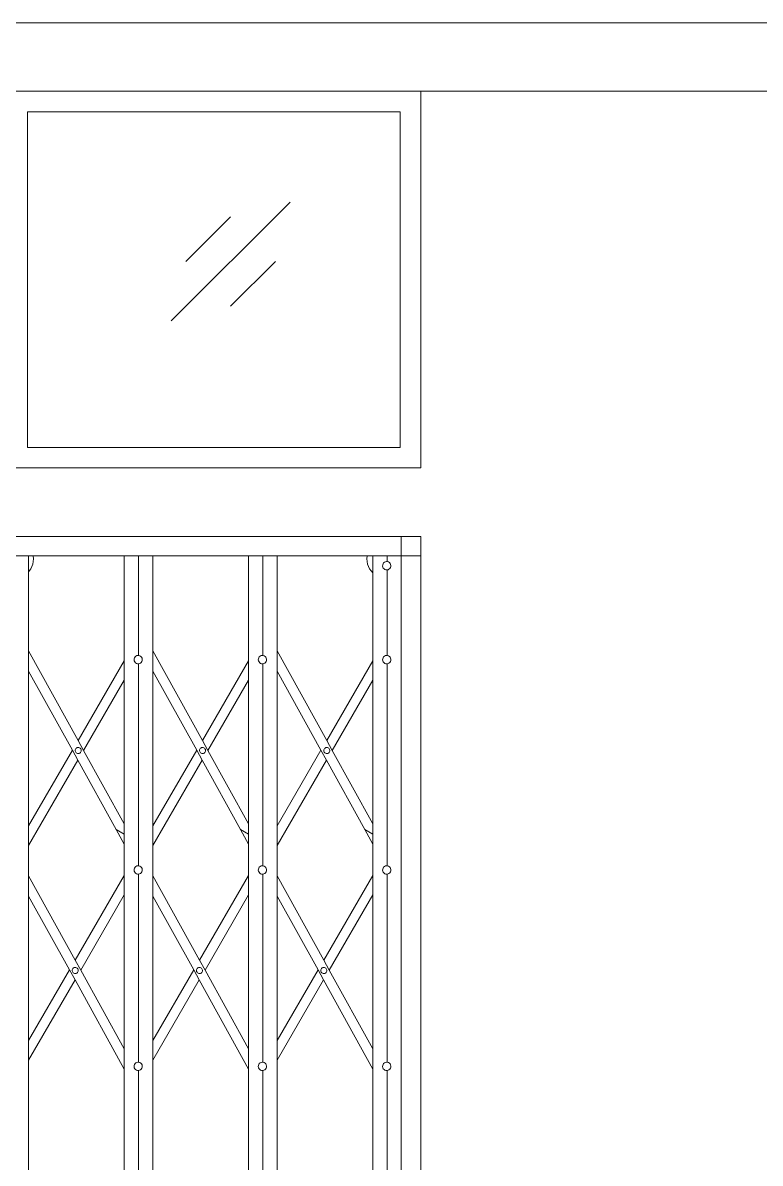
# Model space of a CAD drawing. Header units: inches. Extents: x -6800 to 96653, y -25814 to 17379.
# Drawn here: x 85546.7 to 85600.6, y -17896.2 to -17812.9 of the extents above; entities that cross this region are included whole.
import ezdxf

# ---------------------------------------------------------------- set-up
doc = ezdxf.new("R2010")
doc.units = ezdxf.units.IN
doc.header["$MEASUREMENT"] = 0
for name, color, linetype, lineweight in [('Door ele', 20, 'Continuous', 15), ('ele back', 51, 'Continuous', 15), ('Opening elevation', 130, 'Continuous', 9), ('Win ele', 211, 'Continuous', 15)]:
    doc.layers.add(name, color=color, linetype=linetype, lineweight=lineweight)

msp = doc.modelspace()

# ---------------------------------------------------------------- linework, layer by layer
at = {"layer": 'Door ele', "transparency": 33554651}
for p, q in [((85461.952, -17850.45), (85575.809, -17850.45)), ((85574.384, -17850.45), (85463.377, -17850.45)), ((85574.384, -17850.45), (85574.384, -17851.875)), ((85575.809, -17850.45), (85574.384, -17850.45)), ((85575.809, -17850.45), (85575.809, -17851.875)), ((85546.121, -17851.875), (85547.168, -17851.875)), ((85547.168, -17851.875), (85547.168, -17853.029)), ((85547.168, -17851.875), (85547.495, -17851.875)), ((85547.524, -17852.096), (85547.475, -17852.469)), ((85547.495, -17851.875), (85547.524, -17852.096)), ((85547.495, -17851.875), (85554.151, -17851.875)), ((85554.151, -17851.875), (85554.151, -17859.526)), ((85554.151, -17851.875), (85555.199, -17851.875)), ((85555.199, -17851.875), (85555.199, -17859.146)), ((85555.199, -17851.875), (85556.246, -17851.875)), ((85556.246, -17851.875), (85556.246, -17858.812)), ((85556.246, -17851.875), (85563.229, -17851.875)), ((85563.229, -17851.875), (85563.229, -17859.526)), ((85563.229, -17851.875), (85564.277, -17851.875)), ((85564.277, -17851.875), (85564.277, -17859.146)), ((85564.277, -17851.875), (85565.324, -17851.875)), ((85565.324, -17851.875), (85565.324, -17858.812)), ((85565.324, -17851.875), (85571.902, -17851.875)), ((85571.873, -17852.096), (85571.902, -17851.875)), ((85571.922, -17852.469), (85571.873, -17852.096)), ((85571.902, -17851.875), (85572.308, -17851.875)), ((85572.308, -17851.875), (85572.308, -17853.125)), ((85572.308, -17851.875), (85573.355, -17851.875)), ((85573.094, -17852.389), (85573.152, -17852.336)), ((85573.152, -17852.336), (85573.222, -17852.3)), ((85573.222, -17852.3), (85573.299, -17852.284)), ((85573.299, -17852.284), (85573.355, -17852.288)), ((85573.355, -17851.875), (85573.355, -17852.288)), ((85573.355, -17851.875), (85574.384, -17851.875)), ((85573.355, -17852.288), (85573.377, -17852.289)), ((85573.377, -17852.289), (85573.451, -17852.315)), ((85573.451, -17852.315), (85573.516, -17852.359)), ((85573.516, -17852.359), (85573.568, -17852.419)), ((85574.384, -17851.875), (85574.384, -17904.696)), ((85574.384, -17851.875), (85575.809, -17851.875)), ((85575.809, -17904.696), (85575.809, -17851.875)), ((85547.331, -17852.817), (85547.168, -17853.029)), ((85547.168, -17853.029), (85547.168, -17858.812)), ((85547.475, -17852.469), (85547.331, -17852.817)), ((85572.066, -17852.817), (85571.922, -17852.469)), ((85572.296, -17853.116), (85572.066, -17852.817)), ((85572.308, -17853.125), (85572.296, -17853.116)), ((85572.308, -17853.125), (85572.308, -17859.526)), ((85573.021, -17852.612), (85573.026, -17852.532)), ((85573.037, -17852.69), (85573.021, -17852.612)), ((85573.026, -17852.532), (85573.051, -17852.456)), ((85573.072, -17852.762), (85573.037, -17852.69)), ((85573.051, -17852.456), (85573.094, -17852.389)), ((85573.124, -17852.821), (85573.072, -17852.762)), ((85573.189, -17852.866), (85573.124, -17852.821)), ((85573.263, -17852.891), (85573.189, -17852.866)), ((85573.341, -17852.896), (85573.263, -17852.891)), ((85573.355, -17852.893), (85573.341, -17852.896)), ((85573.418, -17852.88), (85573.355, -17852.893)), ((85573.355, -17852.893), (85573.355, -17859.146)), ((85573.488, -17852.844), (85573.418, -17852.88)), ((85573.546, -17852.791), (85573.488, -17852.844)), ((85573.589, -17852.724), (85573.546, -17852.791)), ((85573.568, -17852.419), (85573.603, -17852.49)), ((85573.614, -17852.648), (85573.589, -17852.724)), ((85573.603, -17852.49), (85573.619, -17852.569)), ((85573.619, -17852.569), (85573.614, -17852.648)), ((85550.78, -17865.347), (85547.168, -17858.812)), ((85547.168, -17858.812), (85547.168, -17860.288)), ((85559.858, -17865.347), (85556.246, -17858.812)), ((85556.246, -17858.812), (85556.246, -17860.288)), ((85568.936, -17865.347), (85565.324, -17858.812)), ((85565.324, -17858.812), (85565.324, -17860.288)), ((85550.78, -17865.347), (85554.151, -17859.526)), ((85554.151, -17859.526), (85554.151, -17860.951)), ((85554.865, -17859.469), (85554.87, -17859.39)), ((85554.881, -17859.548), (85554.865, -17859.469)), ((85554.87, -17859.39), (85554.894, -17859.314)), ((85554.915, -17859.619), (85554.881, -17859.548)), ((85554.894, -17859.314), (85554.938, -17859.247)), ((85554.967, -17859.679), (85554.915, -17859.619)), ((85554.938, -17859.247), (85554.996, -17859.194)), ((85555.033, -17859.723), (85554.967, -17859.679)), ((85554.996, -17859.194), (85555.066, -17859.158)), ((85555.107, -17859.749), (85555.033, -17859.723)), ((85555.066, -17859.158), (85555.143, -17859.142)), ((85555.185, -17859.754), (85555.107, -17859.749)), ((85555.143, -17859.142), (85555.199, -17859.146)), ((85555.199, -17859.751), (85555.185, -17859.754)), ((85555.199, -17859.146), (85555.221, -17859.147)), ((85555.261, -17859.738), (85555.199, -17859.751)), ((85555.199, -17859.751), (85555.199, -17874.503)), ((85555.221, -17859.147), (85555.295, -17859.172)), ((85555.331, -17859.702), (85555.261, -17859.738)), ((85555.295, -17859.172), (85555.36, -17859.216)), ((85555.39, -17859.649), (85555.331, -17859.702)), ((85555.36, -17859.216), (85555.412, -17859.276)), ((85555.433, -17859.582), (85555.39, -17859.649)), ((85555.412, -17859.276), (85555.447, -17859.348)), ((85555.458, -17859.506), (85555.433, -17859.582)), ((85555.447, -17859.348), (85555.463, -17859.426)), ((85555.463, -17859.426), (85555.458, -17859.506)), ((85559.858, -17865.347), (85563.229, -17859.526)), ((85563.229, -17859.526), (85563.229, -17860.951)), ((85563.943, -17859.469), (85563.948, -17859.39)), ((85563.959, -17859.548), (85563.943, -17859.469)), ((85563.948, -17859.39), (85563.973, -17859.314)), ((85563.994, -17859.619), (85563.959, -17859.548)), ((85563.973, -17859.314), (85564.016, -17859.247)), ((85564.046, -17859.679), (85563.994, -17859.619)), ((85564.016, -17859.247), (85564.074, -17859.194)), ((85564.111, -17859.723), (85564.046, -17859.679)), ((85564.074, -17859.194), (85564.144, -17859.158)), ((85564.185, -17859.749), (85564.111, -17859.723)), ((85564.144, -17859.158), (85564.221, -17859.142)), ((85564.263, -17859.754), (85564.185, -17859.749)), ((85564.221, -17859.142), (85564.277, -17859.146)), ((85564.277, -17859.751), (85564.263, -17859.754)), ((85564.277, -17859.146), (85564.299, -17859.147)), ((85564.34, -17859.738), (85564.277, -17859.751)), ((85564.277, -17859.751), (85564.277, -17874.503)), ((85564.299, -17859.147), (85564.373, -17859.172)), ((85564.41, -17859.702), (85564.34, -17859.738)), ((85564.373, -17859.172), (85564.438, -17859.216)), ((85564.468, -17859.649), (85564.41, -17859.702)), ((85564.438, -17859.216), (85564.49, -17859.276)), ((85564.511, -17859.582), (85564.468, -17859.649)), ((85564.49, -17859.276), (85564.525, -17859.348)), ((85564.536, -17859.506), (85564.511, -17859.582)), ((85564.525, -17859.348), (85564.541, -17859.426)), ((85564.541, -17859.426), (85564.536, -17859.506)), ((85568.936, -17865.347), (85572.308, -17859.526)), ((85572.308, -17859.526), (85572.308, -17860.951)), ((85573.021, -17859.469), (85573.026, -17859.39)), ((85573.037, -17859.548), (85573.021, -17859.469)), ((85573.026, -17859.39), (85573.051, -17859.314)), ((85573.072, -17859.619), (85573.037, -17859.548)), ((85573.051, -17859.314), (85573.094, -17859.247)), ((85573.124, -17859.679), (85573.072, -17859.619)), ((85573.094, -17859.247), (85573.152, -17859.194)), ((85573.189, -17859.723), (85573.124, -17859.679)), ((85573.152, -17859.194), (85573.222, -17859.158)), ((85573.263, -17859.749), (85573.189, -17859.723)), ((85573.222, -17859.158), (85573.299, -17859.142)), ((85573.341, -17859.754), (85573.263, -17859.749)), ((85573.299, -17859.142), (85573.355, -17859.146)), ((85573.355, -17859.751), (85573.341, -17859.754)), ((85573.355, -17859.146), (85573.377, -17859.147)), ((85573.418, -17859.738), (85573.355, -17859.751)), ((85573.355, -17859.751), (85573.355, -17874.503)), ((85573.377, -17859.147), (85573.451, -17859.172)), ((85573.488, -17859.702), (85573.418, -17859.738)), ((85573.451, -17859.172), (85573.516, -17859.216)), ((85573.546, -17859.649), (85573.488, -17859.702)), ((85573.516, -17859.216), (85573.568, -17859.276)), ((85573.589, -17859.582), (85573.546, -17859.649)), ((85573.568, -17859.276), (85573.603, -17859.348)), ((85573.614, -17859.506), (85573.589, -17859.582)), ((85573.603, -17859.348), (85573.619, -17859.426)), ((85573.619, -17859.426), (85573.614, -17859.506)), ((85550.363, -17866.068), (85547.168, -17860.288)), ((85547.168, -17860.288), (85547.168, -17871.584)), ((85559.441, -17866.068), (85556.246, -17860.288)), ((85556.246, -17860.288), (85556.246, -17871.584)), ((85568.519, -17866.068), (85565.324, -17860.288)), ((85565.324, -17860.288), (85565.324, -17871.584)), ((85551.183, -17866.076), (85554.151, -17860.951)), ((85554.151, -17860.951), (85554.151, -17871.446)), ((85560.261, -17866.076), (85563.229, -17860.951)), ((85563.229, -17860.951), (85563.229, -17871.446)), ((85569.339, -17866.076), (85572.308, -17860.951)), ((85572.308, -17860.951), (85572.308, -17871.446)), ((85551.183, -17866.076), (85550.78, -17865.347)), ((85560.261, -17866.076), (85559.858, -17865.347)), ((85569.339, -17866.076), (85568.936, -17865.347)), ((85547.168, -17871.584), (85550.363, -17866.068)), ((85550.766, -17866.797), (85550.363, -17866.068)), ((85550.57, -17866.104), (85550.574, -17866.045)), ((85550.582, -17866.161), (85550.57, -17866.104)), ((85550.574, -17866.045), (85550.592, -17865.99)), ((85550.607, -17866.213), (85550.582, -17866.161)), ((85550.592, -17865.99), (85550.623, -17865.941)), ((85550.645, -17866.257), (85550.607, -17866.213)), ((85550.623, -17865.941), (85550.666, -17865.902)), ((85550.693, -17866.289), (85550.645, -17866.257)), ((85550.666, -17865.902), (85550.717, -17865.876)), ((85550.747, -17866.308), (85550.693, -17866.289)), ((85550.717, -17865.876), (85550.773, -17865.865)), ((85550.747, -17866.308), (85550.775, -17866.309)), ((85550.773, -17865.865), (85550.83, -17865.868)), ((85550.804, -17866.311), (85550.775, -17866.309)), ((85550.86, -17866.299), (85550.804, -17866.311)), ((85550.83, -17865.868), (85550.884, -17865.887)), ((85550.911, -17866.273), (85550.86, -17866.299)), ((85550.884, -17865.887), (85550.932, -17865.919)), ((85550.954, -17866.234), (85550.911, -17866.273)), ((85550.932, -17865.919), (85550.97, -17865.963)), ((85550.985, -17866.186), (85550.954, -17866.234)), ((85550.97, -17865.963), (85550.995, -17866.015)), ((85551.003, -17866.13), (85550.985, -17866.186)), ((85550.995, -17866.015), (85551.007, -17866.072)), ((85551.007, -17866.072), (85551.003, -17866.13)), ((85554.151, -17871.446), (85551.183, -17866.076)), ((85556.246, -17871.584), (85559.441, -17866.068)), ((85559.844, -17866.797), (85559.441, -17866.068)), ((85559.649, -17866.104), (85559.652, -17866.045)), ((85559.66, -17866.161), (85559.649, -17866.104)), ((85559.652, -17866.045), (85559.67, -17865.99)), ((85559.686, -17866.213), (85559.66, -17866.161)), ((85559.67, -17865.99), (85559.702, -17865.941)), ((85559.723, -17866.257), (85559.686, -17866.213)), ((85559.702, -17865.941), (85559.744, -17865.902)), ((85559.771, -17866.289), (85559.723, -17866.257)), ((85559.744, -17865.902), (85559.795, -17865.876)), ((85559.825, -17866.308), (85559.771, -17866.289)), ((85559.795, -17865.876), (85559.851, -17865.865)), ((85559.825, -17866.308), (85559.854, -17866.309)), ((85559.851, -17865.865), (85559.908, -17865.868)), ((85559.882, -17866.311), (85559.854, -17866.309)), ((85559.938, -17866.299), (85559.882, -17866.311)), ((85559.908, -17865.868), (85559.963, -17865.887)), ((85559.989, -17866.273), (85559.938, -17866.299)), ((85559.963, -17865.887), (85560.01, -17865.919)), ((85560.032, -17866.234), (85559.989, -17866.273)), ((85560.01, -17865.919), (85560.048, -17865.963)), ((85560.063, -17866.186), (85560.032, -17866.234)), ((85560.048, -17865.963), (85560.073, -17866.015)), ((85560.081, -17866.13), (85560.063, -17866.186)), ((85560.073, -17866.015), (85560.085, -17866.072)), ((85560.085, -17866.072), (85560.081, -17866.13)), ((85563.229, -17871.446), (85560.261, -17866.076)), ((85565.324, -17871.584), (85568.519, -17866.068)), ((85568.922, -17866.797), (85568.519, -17866.068)), ((85568.727, -17866.104), (85568.73, -17866.045)), ((85568.738, -17866.161), (85568.727, -17866.104)), ((85568.73, -17866.045), (85568.748, -17865.99)), ((85568.764, -17866.213), (85568.738, -17866.161)), ((85568.748, -17865.99), (85568.78, -17865.941)), ((85568.802, -17866.257), (85568.764, -17866.213)), ((85568.78, -17865.941), (85568.823, -17865.902)), ((85568.849, -17866.289), (85568.802, -17866.257)), ((85568.823, -17865.902), (85568.874, -17865.876)), ((85568.904, -17866.308), (85568.849, -17866.289)), ((85568.874, -17865.876), (85568.93, -17865.865)), ((85568.904, -17866.308), (85568.932, -17866.309)), ((85568.93, -17865.865), (85568.987, -17865.868)), ((85568.96, -17866.311), (85568.932, -17866.309)), ((85569.016, -17866.299), (85568.96, -17866.311)), ((85568.987, -17865.868), (85569.041, -17865.887)), ((85569.067, -17866.273), (85569.016, -17866.299)), ((85569.041, -17865.887), (85569.088, -17865.919)), ((85569.11, -17866.234), (85569.067, -17866.273)), ((85569.088, -17865.919), (85569.126, -17865.963)), ((85569.142, -17866.186), (85569.11, -17866.234)), ((85569.126, -17865.963), (85569.152, -17866.015)), ((85569.16, -17866.13), (85569.142, -17866.186)), ((85569.152, -17866.015), (85569.163, -17866.072)), ((85569.163, -17866.072), (85569.16, -17866.13)), ((85572.308, -17871.446), (85569.339, -17866.076)), ((85547.168, -17873.009), (85550.766, -17866.797)), ((85553.562, -17871.855), (85550.766, -17866.797)), ((85556.246, -17873.009), (85559.844, -17866.797)), ((85562.64, -17871.855), (85559.844, -17866.797)), ((85565.324, -17873.009), (85568.922, -17866.797)), ((85571.718, -17871.855), (85568.922, -17866.797)), ((85554.151, -17871.446), (85554.151, -17872.203)), ((85563.229, -17871.446), (85563.229, -17872.203)), ((85572.308, -17871.446), (85572.308, -17872.203)), ((85547.168, -17871.584), (85547.168, -17873.009)), ((85554.151, -17872.203), (85553.562, -17871.855)), ((85554.151, -17872.922), (85553.562, -17871.855)), ((85554.151, -17872.203), (85554.151, -17872.922)), ((85556.246, -17871.584), (85556.246, -17873.009)), ((85563.229, -17872.203), (85562.64, -17871.855)), ((85563.229, -17872.922), (85562.64, -17871.855)), ((85563.229, -17872.203), (85563.229, -17872.922)), ((85565.324, -17871.584), (85565.324, -17873.009)), ((85572.308, -17872.922), (85571.718, -17871.855)), ((85572.308, -17872.203), (85571.718, -17871.855)), ((85572.308, -17872.203), (85572.308, -17872.922)), ((85547.168, -17873.009), (85547.168, -17875.237)), ((85554.151, -17872.922), (85554.151, -17875.201)), ((85556.246, -17873.009), (85556.246, -17875.237)), ((85563.229, -17872.922), (85563.229, -17875.201)), ((85565.324, -17873.009), (85565.324, -17875.237)), ((85572.308, -17872.922), (85572.308, -17875.201)), ((85554.865, -17874.827), (85554.87, -17874.747)), ((85554.881, -17874.905), (85554.865, -17874.827)), ((85554.87, -17874.747), (85554.894, -17874.671)), ((85554.894, -17874.671), (85554.938, -17874.604)), ((85554.938, -17874.604), (85554.996, -17874.551)), ((85554.996, -17874.551), (85555.066, -17874.516)), ((85555.066, -17874.516), (85555.143, -17874.5)), ((85555.143, -17874.5), (85555.199, -17874.503)), ((85555.199, -17874.503), (85555.221, -17874.504)), ((85555.221, -17874.504), (85555.295, -17874.53)), ((85555.295, -17874.53), (85555.36, -17874.574)), ((85555.36, -17874.574), (85555.412, -17874.634)), ((85555.412, -17874.634), (85555.447, -17874.705)), ((85555.447, -17874.705), (85555.463, -17874.784)), ((85555.463, -17874.784), (85555.458, -17874.863)), ((85563.943, -17874.827), (85563.948, -17874.747)), ((85563.959, -17874.905), (85563.943, -17874.827)), ((85563.948, -17874.747), (85563.973, -17874.671)), ((85563.973, -17874.671), (85564.016, -17874.604)), ((85564.016, -17874.604), (85564.074, -17874.551)), ((85564.074, -17874.551), (85564.144, -17874.516)), ((85564.144, -17874.516), (85564.221, -17874.5)), ((85564.221, -17874.5), (85564.277, -17874.503)), ((85564.277, -17874.503), (85564.299, -17874.504)), ((85564.299, -17874.504), (85564.373, -17874.53)), ((85564.373, -17874.53), (85564.438, -17874.574)), ((85564.438, -17874.574), (85564.49, -17874.634)), ((85564.49, -17874.634), (85564.525, -17874.705)), ((85564.525, -17874.705), (85564.541, -17874.784)), ((85564.541, -17874.784), (85564.536, -17874.863)), ((85573.021, -17874.827), (85573.026, -17874.747)), ((85573.037, -17874.905), (85573.021, -17874.827)), ((85573.026, -17874.747), (85573.051, -17874.671)), ((85573.051, -17874.671), (85573.094, -17874.604)), ((85573.094, -17874.604), (85573.152, -17874.551)), ((85573.152, -17874.551), (85573.222, -17874.516)), ((85573.222, -17874.516), (85573.299, -17874.5)), ((85573.299, -17874.5), (85573.355, -17874.503)), ((85573.355, -17874.503), (85573.377, -17874.504)), ((85573.377, -17874.504), (85573.451, -17874.53)), ((85573.451, -17874.53), (85573.516, -17874.574)), ((85573.516, -17874.574), (85573.568, -17874.634)), ((85573.568, -17874.634), (85573.603, -17874.705)), ((85573.603, -17874.705), (85573.619, -17874.784)), ((85573.619, -17874.784), (85573.614, -17874.863)), ((85547.168, -17875.237), (85550.568, -17881.388)), ((85547.168, -17875.237), (85547.168, -17876.712)), ((85554.151, -17875.201), (85550.568, -17881.388)), ((85554.151, -17875.201), (85554.151, -17876.626)), ((85554.915, -17874.977), (85554.881, -17874.905)), ((85554.967, -17875.037), (85554.915, -17874.977)), ((85555.033, -17875.081), (85554.967, -17875.037)), ((85555.107, -17875.106), (85555.033, -17875.081)), ((85555.185, -17875.111), (85555.107, -17875.106)), ((85555.199, -17875.108), (85555.185, -17875.111)), ((85555.261, -17875.095), (85555.199, -17875.108)), ((85555.199, -17875.108), (85555.199, -17888.842)), ((85555.331, -17875.059), (85555.261, -17875.095)), ((85555.39, -17875.006), (85555.331, -17875.059)), ((85555.433, -17874.939), (85555.39, -17875.006)), ((85555.458, -17874.863), (85555.433, -17874.939)), ((85556.246, -17875.237), (85559.646, -17881.388)), ((85556.246, -17875.237), (85556.246, -17876.712)), ((85563.229, -17875.201), (85559.646, -17881.388)), ((85563.229, -17875.201), (85563.229, -17876.626)), ((85563.994, -17874.977), (85563.959, -17874.905)), ((85564.046, -17875.037), (85563.994, -17874.977)), ((85564.111, -17875.081), (85564.046, -17875.037)), ((85564.185, -17875.106), (85564.111, -17875.081)), ((85564.263, -17875.111), (85564.185, -17875.106)), ((85564.277, -17875.108), (85564.263, -17875.111)), ((85564.34, -17875.095), (85564.277, -17875.108)), ((85564.277, -17875.108), (85564.277, -17888.842)), ((85564.41, -17875.059), (85564.34, -17875.095)), ((85564.468, -17875.006), (85564.41, -17875.059)), ((85564.511, -17874.939), (85564.468, -17875.006)), ((85564.536, -17874.863), (85564.511, -17874.939)), ((85565.324, -17875.237), (85568.724, -17881.388)), ((85565.324, -17875.237), (85565.324, -17876.712)), ((85572.308, -17875.201), (85568.724, -17881.388)), ((85572.308, -17875.201), (85572.308, -17876.626)), ((85573.072, -17874.977), (85573.037, -17874.905)), ((85573.124, -17875.037), (85573.072, -17874.977)), ((85573.189, -17875.081), (85573.124, -17875.037)), ((85573.263, -17875.106), (85573.189, -17875.081)), ((85573.341, -17875.111), (85573.263, -17875.106)), ((85573.355, -17875.108), (85573.341, -17875.111)), ((85573.418, -17875.095), (85573.355, -17875.108)), ((85573.355, -17875.108), (85573.355, -17888.842)), ((85573.488, -17875.059), (85573.418, -17875.095)), ((85573.546, -17875.006), (85573.488, -17875.059)), ((85573.589, -17874.939), (85573.546, -17875.006)), ((85573.614, -17874.863), (85573.589, -17874.939)), ((85547.168, -17876.712), (85550.151, -17882.109)), ((85547.168, -17876.712), (85547.168, -17887.259)), ((85554.151, -17876.626), (85550.971, -17882.117)), ((85554.151, -17876.626), (85554.151, -17887.871)), ((85556.246, -17876.712), (85559.229, -17882.109)), ((85556.246, -17876.712), (85556.246, -17887.259)), ((85563.229, -17876.626), (85560.049, -17882.117)), ((85563.229, -17876.626), (85563.229, -17887.871)), ((85565.324, -17876.712), (85568.307, -17882.109)), ((85565.324, -17876.712), (85565.324, -17887.259)), ((85572.308, -17876.626), (85569.127, -17882.117)), ((85572.308, -17876.626), (85572.308, -17887.871)), ((85550.568, -17881.388), (85550.971, -17882.117)), ((85559.646, -17881.388), (85560.049, -17882.117)), ((85568.724, -17881.388), (85569.127, -17882.117)), ((85550.151, -17882.109), (85547.168, -17887.259)), ((85550.151, -17882.109), (85550.554, -17882.838)), ((85550.349, -17882.162), (85550.352, -17882.104)), ((85550.36, -17882.219), (85550.349, -17882.162)), ((85550.352, -17882.104), (85550.37, -17882.048)), ((85550.386, -17882.272), (85550.36, -17882.219)), ((85550.37, -17882.048), (85550.402, -17882)), ((85550.423, -17882.315), (85550.386, -17882.272)), ((85550.402, -17882), (85550.444, -17881.961)), ((85550.471, -17882.347), (85550.423, -17882.315)), ((85550.444, -17881.961), (85550.495, -17881.935)), ((85550.525, -17882.366), (85550.471, -17882.347)), ((85550.495, -17881.935), (85550.551, -17881.923)), ((85550.551, -17881.923), (85550.608, -17881.927)), ((85550.608, -17881.927), (85550.662, -17881.945)), ((85550.689, -17882.332), (85550.638, -17882.358)), ((85550.662, -17881.945), (85550.71, -17881.977)), ((85550.732, -17882.293), (85550.689, -17882.332)), ((85550.71, -17881.977), (85550.748, -17882.021)), ((85550.763, -17882.244), (85550.732, -17882.293)), ((85550.748, -17882.021), (85550.773, -17882.073)), ((85550.781, -17882.189), (85550.763, -17882.244)), ((85550.773, -17882.073), (85550.785, -17882.131)), ((85550.785, -17882.131), (85550.781, -17882.189)), ((85550.971, -17882.117), (85554.151, -17887.871)), ((85559.229, -17882.109), (85556.246, -17887.259)), ((85559.229, -17882.109), (85559.632, -17882.838)), ((85559.427, -17882.162), (85559.43, -17882.104)), ((85559.438, -17882.219), (85559.427, -17882.162)), ((85559.43, -17882.104), (85559.448, -17882.048)), ((85559.464, -17882.272), (85559.438, -17882.219)), ((85559.448, -17882.048), (85559.48, -17882)), ((85559.502, -17882.315), (85559.464, -17882.272)), ((85559.48, -17882), (85559.523, -17881.961)), ((85559.549, -17882.347), (85559.502, -17882.315)), ((85559.523, -17881.961), (85559.574, -17881.935)), ((85559.604, -17882.366), (85559.549, -17882.347)), ((85559.574, -17881.935), (85559.63, -17881.923)), ((85559.63, -17881.923), (85559.687, -17881.927)), ((85559.687, -17881.927), (85559.741, -17881.945)), ((85559.767, -17882.332), (85559.716, -17882.358)), ((85559.741, -17881.945), (85559.788, -17881.977)), ((85559.81, -17882.293), (85559.767, -17882.332)), ((85559.788, -17881.977), (85559.826, -17882.021)), ((85559.842, -17882.244), (85559.81, -17882.293)), ((85559.826, -17882.021), (85559.852, -17882.073)), ((85559.86, -17882.189), (85559.842, -17882.244)), ((85559.852, -17882.073), (85559.863, -17882.131)), ((85559.863, -17882.131), (85559.86, -17882.189)), ((85560.049, -17882.117), (85563.229, -17887.871)), ((85568.307, -17882.109), (85565.324, -17887.259)), ((85568.307, -17882.109), (85568.71, -17882.838)), ((85568.505, -17882.162), (85568.508, -17882.104)), ((85568.516, -17882.219), (85568.505, -17882.162)), ((85568.508, -17882.104), (85568.526, -17882.048)), ((85568.542, -17882.272), (85568.516, -17882.219)), ((85568.526, -17882.048), (85568.558, -17882)), ((85568.58, -17882.315), (85568.542, -17882.272)), ((85568.558, -17882), (85568.601, -17881.961)), ((85568.627, -17882.347), (85568.58, -17882.315)), ((85568.601, -17881.961), (85568.652, -17881.935)), ((85568.682, -17882.366), (85568.627, -17882.347)), ((85568.652, -17881.935), (85568.708, -17881.923)), ((85568.708, -17881.923), (85568.765, -17881.927)), ((85568.765, -17881.927), (85568.819, -17881.945)), ((85568.846, -17882.332), (85568.794, -17882.358)), ((85568.819, -17881.945), (85568.866, -17881.977)), ((85568.888, -17882.293), (85568.846, -17882.332)), ((85568.866, -17881.977), (85568.904, -17882.021)), ((85568.92, -17882.244), (85568.888, -17882.293)), ((85568.904, -17882.021), (85568.93, -17882.073)), ((85568.938, -17882.189), (85568.92, -17882.244)), ((85568.93, -17882.073), (85568.941, -17882.131)), ((85568.941, -17882.131), (85568.938, -17882.189)), ((85569.127, -17882.117), (85572.308, -17887.871)), ((85550.554, -17882.838), (85547.168, -17888.684)), ((85550.525, -17882.366), (85550.554, -17882.368)), ((85550.582, -17882.369), (85550.554, -17882.368)), ((85550.554, -17882.838), (85554.151, -17889.346)), ((85550.638, -17882.358), (85550.582, -17882.369)), ((85559.632, -17882.838), (85556.246, -17888.684)), ((85559.604, -17882.366), (85559.632, -17882.368)), ((85559.66, -17882.369), (85559.632, -17882.368)), ((85559.632, -17882.838), (85563.229, -17889.346)), ((85559.716, -17882.358), (85559.66, -17882.369)), ((85568.71, -17882.838), (85565.324, -17888.684)), ((85568.682, -17882.366), (85568.71, -17882.368)), ((85568.739, -17882.369), (85568.71, -17882.368)), ((85568.71, -17882.838), (85572.308, -17889.346)), ((85568.794, -17882.358), (85568.739, -17882.369)), ((85547.168, -17887.259), (85547.168, -17888.684)), ((85556.246, -17887.259), (85556.246, -17888.684)), ((85565.324, -17887.259), (85565.324, -17888.684)), ((85554.151, -17887.871), (85554.151, -17889.346)), ((85563.229, -17887.871), (85563.229, -17889.346)), ((85572.308, -17887.871), (85572.308, -17889.346)), ((85547.168, -17904.696), (85547.168, -17888.684)), ((85554.87, -17889.086), (85554.894, -17889.01)), ((85554.894, -17889.01), (85554.938, -17888.943)), ((85554.938, -17888.943), (85554.996, -17888.89)), ((85554.996, -17888.89), (85555.066, -17888.855)), ((85555.066, -17888.855), (85555.143, -17888.839)), ((85555.143, -17888.839), (85555.199, -17888.842)), ((85555.199, -17888.842), (85555.221, -17888.843)), ((85555.221, -17888.843), (85555.295, -17888.869)), ((85555.295, -17888.869), (85555.36, -17888.913)), ((85555.36, -17888.913), (85555.412, -17888.973)), ((85555.412, -17888.973), (85555.447, -17889.044)), ((85556.246, -17904.696), (85556.246, -17888.684)), ((85563.948, -17889.086), (85563.973, -17889.01)), ((85563.973, -17889.01), (85564.016, -17888.943)), ((85564.016, -17888.943), (85564.074, -17888.89)), ((85564.074, -17888.89), (85564.144, -17888.855)), ((85564.144, -17888.855), (85564.221, -17888.839)), ((85564.221, -17888.839), (85564.277, -17888.842)), ((85564.277, -17888.842), (85564.299, -17888.843)), ((85564.299, -17888.843), (85564.373, -17888.869)), ((85564.373, -17888.869), (85564.438, -17888.913)), ((85564.438, -17888.913), (85564.49, -17888.973)), ((85564.49, -17888.973), (85564.525, -17889.044)), ((85565.324, -17904.696), (85565.324, -17888.684)), ((85573.026, -17889.086), (85573.051, -17889.01)), ((85573.051, -17889.01), (85573.094, -17888.943)), ((85573.094, -17888.943), (85573.152, -17888.89)), ((85573.152, -17888.89), (85573.222, -17888.855)), ((85573.222, -17888.855), (85573.299, -17888.839)), ((85573.299, -17888.839), (85573.355, -17888.842)), ((85573.355, -17888.842), (85573.377, -17888.843)), ((85573.377, -17888.843), (85573.451, -17888.869)), ((85573.451, -17888.869), (85573.516, -17888.913)), ((85573.516, -17888.913), (85573.568, -17888.973)), ((85573.568, -17888.973), (85573.603, -17889.044)), ((85554.151, -17889.346), (85554.151, -17904.696)), ((85554.865, -17889.166), (85554.87, -17889.086)), ((85554.881, -17889.244), (85554.865, -17889.166)), ((85554.915, -17889.316), (85554.881, -17889.244)), ((85554.967, -17889.376), (85554.915, -17889.316)), ((85555.033, -17889.42), (85554.967, -17889.376)), ((85555.107, -17889.445), (85555.033, -17889.42)), ((85555.185, -17889.45), (85555.107, -17889.445)), ((85555.199, -17889.447), (85555.185, -17889.45)), ((85555.261, -17889.434), (85555.199, -17889.447)), ((85555.199, -17904.696), (85555.199, -17889.447)), ((85555.331, -17889.398), (85555.261, -17889.434)), ((85555.39, -17889.345), (85555.331, -17889.398)), ((85555.433, -17889.278), (85555.39, -17889.345)), ((85555.458, -17889.203), (85555.433, -17889.278)), ((85555.447, -17889.044), (85555.463, -17889.123)), ((85555.463, -17889.123), (85555.458, -17889.203)), ((85563.229, -17889.346), (85563.229, -17904.696)), ((85563.943, -17889.166), (85563.948, -17889.086)), ((85563.959, -17889.244), (85563.943, -17889.166)), ((85563.994, -17889.316), (85563.959, -17889.244)), ((85564.046, -17889.376), (85563.994, -17889.316)), ((85564.111, -17889.42), (85564.046, -17889.376)), ((85564.185, -17889.445), (85564.111, -17889.42)), ((85564.263, -17889.45), (85564.185, -17889.445)), ((85564.277, -17889.447), (85564.263, -17889.45)), ((85564.34, -17889.434), (85564.277, -17889.447)), ((85564.277, -17904.696), (85564.277, -17889.447)), ((85564.41, -17889.398), (85564.34, -17889.434)), ((85564.468, -17889.345), (85564.41, -17889.398)), ((85564.511, -17889.278), (85564.468, -17889.345)), ((85564.536, -17889.203), (85564.511, -17889.278)), ((85564.525, -17889.044), (85564.541, -17889.123)), ((85564.541, -17889.123), (85564.536, -17889.203)), ((85572.308, -17889.346), (85572.308, -17904.696)), ((85573.021, -17889.166), (85573.026, -17889.086)), ((85573.037, -17889.244), (85573.021, -17889.166)), ((85573.072, -17889.316), (85573.037, -17889.244)), ((85573.124, -17889.376), (85573.072, -17889.316)), ((85573.189, -17889.42), (85573.124, -17889.376)), ((85573.263, -17889.445), (85573.189, -17889.42)), ((85573.341, -17889.45), (85573.263, -17889.445)), ((85573.355, -17889.447), (85573.341, -17889.45)), ((85573.418, -17889.434), (85573.355, -17889.447)), ((85573.355, -17904.696), (85573.355, -17889.447)), ((85573.488, -17889.398), (85573.418, -17889.434)), ((85573.546, -17889.345), (85573.488, -17889.398)), ((85573.589, -17889.278), (85573.546, -17889.345)), ((85573.614, -17889.203), (85573.589, -17889.278)), ((85573.603, -17889.044), (85573.619, -17889.123)), ((85573.619, -17889.123), (85573.614, -17889.203))]:
    msp.add_line(p, q, dxfattribs=at)
at = {"layer": 'ele back', "transparency": 33554651}
for p, q in [((85433.809, -17812.95), (85779.809, -17812.95)), ((85433.809, -17817.95), (85779.809, -17817.95)), ((85461.952, -17845.45), (85575.809, -17845.45))]:
    msp.add_line(p, q, dxfattribs=at)
at = {"layer": 'Opening elevation', "lineweight": 5, "transparency": 33554526}
for p, q in [((85557.587, -17834.708), (85566.258, -17826.036)), ((85558.655, -17830.372), (85561.922, -17827.105)), ((85561.922, -17833.639), (85565.189, -17830.372))]:
    msp.add_line(p, q, dxfattribs=at)
at = {"layer": 'Win ele', "transparency": 33554651}
for p, q in [((85547.095, -17819.45), (85574.309, -17819.45)), ((85547.095, -17819.45), (85547.095, -17843.95)), ((85574.309, -17819.45), (85574.309, -17843.95)), ((85574.309, -17843.95), (85547.095, -17843.95))]:
    msp.add_line(p, q, dxfattribs=at)
msp.add_lwpolyline([(85461.952, -17817.95), (85575.809, -17817.95), (85575.809, -17845.45), (85461.952, -17845.45)], close=True, dxfattribs=at)

doc.saveas('drawing.dxf')
